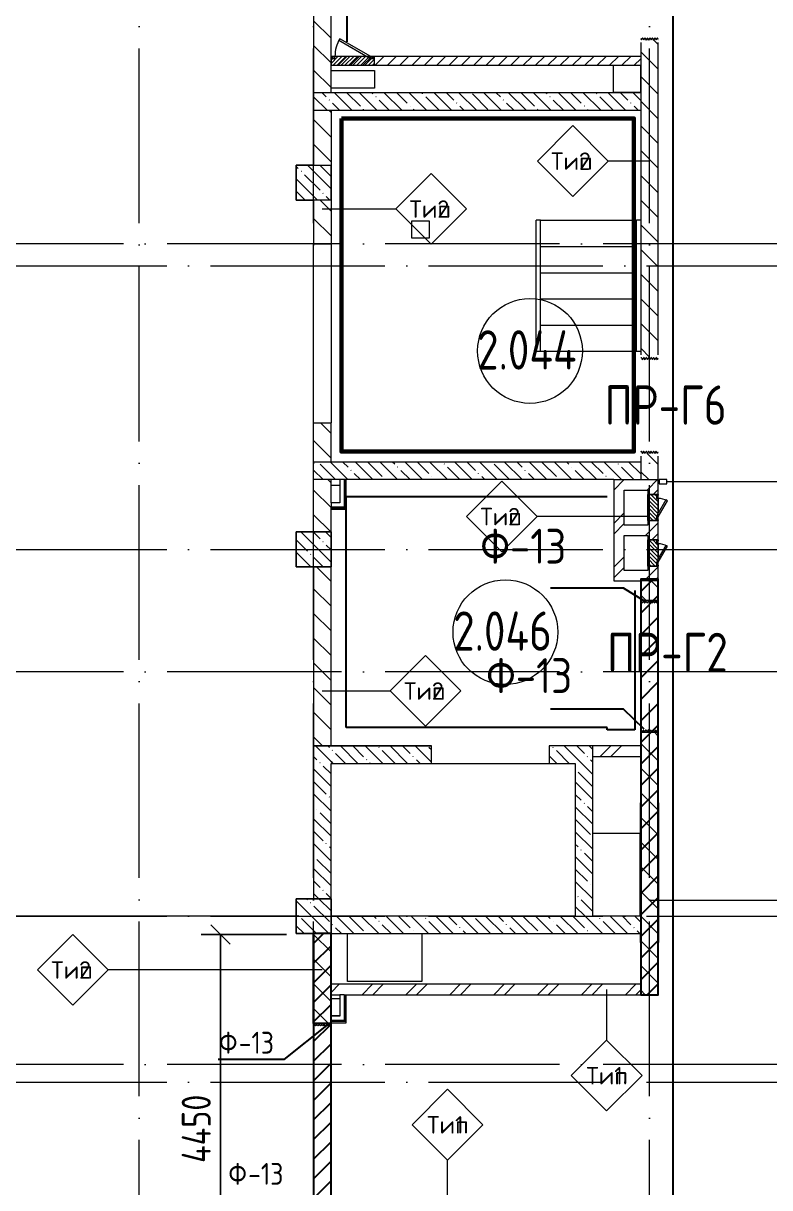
# Model space of a CAD drawing. Header units: millimetres. Extents: x -592259 to 288321, y -552984 to 293768.
# Drawn here: x 161881 to 170437, y -95770 to -82434 of the extents above; entities that cross this region are included whole.
import ezdxf

# ---------------------------------------------------------------- set-up
doc = ezdxf.new("R2010")
doc.units = ezdxf.units.MM
doc.linetypes.add('ADSK_Линия сетки', pattern=[2500, 2000, -250, 0, -250])
doc.linetypes.add('ADSK_Невидимые', pattern=[500, 300, -200])
doc.layers.get('Defpoints').update_dxf_attribs({"color": 250})
for name, color, linetype, lineweight in [('0.1) Блок 3 вып', 6, 'Continuous', 30), ('0.1) Блок 4 вып', 6, 'Continuous', 30), ('2)Фарх готовы', 3, 'Continuous', 30), ('2)Фархверки', 40, 'Continuous', 30), ('3) Перемычки готовы', 3, 'Continuous', 30), ('4) Штукатурка', 6, 'Continuous', 30), ('4.1) Штук. 3 вып', 6, 'Continuous', 60), ('4.1.1) Штук.  швы3 вып.', 6, 'Continuous', 60), ('4.2) ЖБ', 6, 'Continuous', 30), ('4.6) Швы', 6, 'Continuous', 30), ('A-AREA-____-IDEN', 250, 'Continuous', 9), ('A-DETL-____-HDLN', 250, 'ADSK_Невидимые', 9), ('A-DETL-GENF-OTLN', 250, 'Continuous', 5), ('A-DOOR-____-MCUT', 250, 'Continuous', 5), ('A-DOOR-____-OTLN', 250, 'Continuous', 5), ('A-FLOR-____-OTLN', 250, 'Continuous', 9), ('A-WALL-____-IDEN', 250, 'Continuous', 9), ('A-WALL-____-MCUT', 250, 'Continuous', 13), ('A-WALL-____-PATT', 250, 'Continuous', 13), ('A-WALL-FNSH-MCUT', 250, 'Continuous', 13), ('I-WALL-____-OTLN', 250, 'Continuous', 9), ('S-BEAM-____-OTLN', 250, 'Continuous', 9), ('S-COLS-____-MCUT', 250, 'Continuous', 25), ('S-COLS-____-OTLN', 250, 'Continuous', 9), ('S-GRID-____-OTLN', 250, 'Continuous', 9), ('S-STRS-____-OTLN', 250, 'Continuous', 5)]:
    doc.layers.add(name, color=color, linetype=linetype, lineweight=lineweight)
doc.styles.add('GOST Common_1', font='', dxfattribs={"width": 0.9, "height": 250})
doc.styles.add('ISOCPEUR', font='isocpeur.ttf', dxfattribs={"width": 0.8, "height": 100})
doc.styles.add('ISOCPEUR_3', font='isocpeur.ttf', dxfattribs={"height": 250})
doc.styles.add('ISOCPEUR_I_1', font='ГОСТ тип А.ttf', dxfattribs={"height": 2500})
doc.styles.get("Standard").update_dxf_attribs({"font": 'ГОСТ тип А.ttf'})
doc.styles.get('GOST Common_1').set_extended_font_data('GOST Common')
doc.dimstyles.new('А3', dxfattribs={"dimtxt": 333, "dimasz": 222, "dimexe": 222, "dimexo": 111, "dimgap": 111, "dimtad": 1, "dimtoh": 1, "dimdec": 0, "dimrnd": 0.0015, "dimzin": 0, "dimdsep": 46, "dimtxsty": 'Standard', "dimblk": 'OBLIQUE', "dimcen": 0, "dimclrd": 7, "dimclre": 7, "dimclrt": 7, "dimadec": 0, "dimazin": 0, "dimtfac": 1, "dimtdec": 0, "dimtofl": 0, "dimtmove": 0, "dimatfit": 3, "dimfxl": 1, "dimtolj": 1, "dimtzin": 0, "dimarcsym": 0})
pattern_1 = [(135, (1751.41, 164.685), (-14.14214, -14.14214), []), (225, (1751.41, 164.685), (14.14214, -14.14214), [])]
pattern_2 = [(45, (-371.384, 164.685), (-14.1421, 14.1421), []), (135, (-371.384, 164.685), (-14.1421, -14.1421), [])]
pattern_3 = [(135, (28708.77, -120984.93), (-141.42136, -141.42136), [])]
pattern_4 = [(45, (28708.77, -120984.93), (-251.4472, 251.4472), []), (45, (28708.77, -120603.93), (-251.4472, 251.4472), [])]
pattern_5 = [(135, (28708.77, -120984.93), (-142.5612, -142.5612), []), (135, (28851.33, -120984.93), (-142.5612, -142.5612), [252.016, -50.403, 3.353, -47.05])]
pattern_6 = [(45, (125, 0), (-22.6274, 22.6274), [])]

# ---------------------------------------------------------------- blocks, each defined once
blk = doc.blocks.new('Дверь_СКБ_2Ст_Внутренняя1 - Н_ВВ-10_3_2200x2600h_Фрамуга сверху 2-42980832-АР1_Кладочный план 2 этажа С2и3')
at = {"layer": 'A-DOOR-____-OTLN'}
h = blk.add_hatch(dxfattribs=at)
h.set_pattern_fill('FP_7', color=256, style=0, pattern_type=2)
h.set_pattern_definition([(45, (-921.384, 164.685), (-14.1421, 14.1421), []), (135, (-921.384, 164.685), (-14.1421, -14.1421), [])])
h.paths.add_polyline_path([(-1063, 100), (-1088, 100), (-1088, -100), (-1063, -100), (-1063, 3)])
h = blk.add_hatch(dxfattribs=at)
h.set_pattern_fill('FP_6', color=256, style=0, pattern_type=2)
h.set_pattern_definition([(135, (1201.41, 164.685), (-14.1421, -14.1421), []), (225, (1201.41, 164.685), (14.1421, -14.1421), [])])
h.paths.add_polyline_path([(1112, -100), (1112, 100), (1087, 100), (1087, -100)])
blk = doc.blocks.new('Дверь_СКБ_1Ст_Внутренняя - Д-8_1л_1100x2100h_Кабинет директора_ Канцелярия_ Бухгалтерия_ Кабинеты заместителей директора_ Кабинет организатора внеклассной и внешкольной работы-42637167-АР1_Кладочный план 2 этажа С2и3')
at = {"layer": 'A-DOOR-____-OTLN'}
h = blk.add_hatch(dxfattribs=at)
h.set_pattern_fill('FP_20', color=256, style=0, pattern_type=2)
h.set_pattern_definition(pattern_2)
h.paths.add_polyline_path([(-512.5, 100), (-537.5, 100), (-537.5, -100), (-512.5, -100)])
h = blk.add_hatch(dxfattribs=at)
h.set_pattern_fill('FP_19', color=256, style=0, pattern_type=2)
h.set_pattern_definition(pattern_1)
h.paths.add_polyline_path([(562.5, -100), (562.5, 100), (537.5, 100), (537.5, -100)])
blk = doc.blocks.new('Дверь_СКБ_1Ст_Внутренняя - Д-3л_1100x2100h_С_У_ Душ-42631068-АР1_Кладочный план 2 этажа С2и3')
at = {"layer": 'A-DOOR-____-OTLN'}
h = blk.add_hatch(dxfattribs=at)
h.set_pattern_fill('FP_20', color=256, style=0, pattern_type=2)
h.set_pattern_definition(pattern_2)
h.paths.add_polyline_path([(-512.5, 100), (-537.5, 100), (-537.5, -100), (-512.5, -100)])
h = blk.add_hatch(dxfattribs=at)
h.set_pattern_fill('FP_19', color=256, style=0, pattern_type=2)
h.set_pattern_definition(pattern_1)
h.paths.add_polyline_path([(562.5, -100), (562.5, 100), (537.5, 100), (537.5, -100)])
blk = doc.blocks.new('Дверь_СКБ_2Ст_Внутренняя1 - Н_Д-6л_1500x2100h_Лифтовой холл _зона безопасности МГН_-42057417-АР1_Кладочный план 2 этажа С2и3')
at = {"layer": 'A-DOOR-____-OTLN'}
h = blk.add_hatch(dxfattribs=at)
h.set_pattern_fill('FP_33', color=256, style=0, pattern_type=2)
h.set_pattern_definition([(45, (-571.384, 164.685), (-14.1421, 14.1421), []), (135, (-571.384, 164.685), (-14.1421, -14.1421), [])])
h.paths.add_polyline_path([(-737.5, -100), (-712.5, -100), (-712.5, 100), (-737.5, 100)])
h = blk.add_hatch(dxfattribs=at)
h.set_pattern_fill('FP_32', color=256, style=0, pattern_type=2)
h.set_pattern_definition([(135, (1551.41, 164.685), (-14.14214, -14.14214), []), (225, (1551.41, 164.685), (14.14214, -14.14214), [])])
h.paths.add_polyline_path([(737.5, -100), (762.5, -100), (762.5, 100), (737.5, 100)])
blk = doc.blocks.new('ADSK_КолоннаНесущая_Швеллер_Гнутый_ГОСТ 8278-83 - 200х50х4_таб_1 2-V44-АР1_Кладочный план 2 этажа С2и3')
at = {"layer": 'S-COLS-____-MCUT'}
for p, q in [((-6, -90), (-6, 90)), ((0, 96), (40, 96)), ((40, 100), (20, 100)), ((40, 96), (40, 100)), ((40, -96), (0, -96)), ((20, -100), (40, -100)), ((40, -100), (40, -96))]:
    blk.add_line(p, q, dxfattribs=at)
for centre, radius, start, end in [((0, 90), 10, 90, 180), ((0, 90), 6, 90, 180), ((0, -90), 10, 180, 270), ((0, -90), 6, 180, 270)]:
    blk.add_arc(centre, radius, start, end, dxfattribs=at)
blk = doc.blocks.new('ADSK_КолоннаНесущая_Швеллер_Гнутый_ГОСТ 8278-83 - 200х50х4_таб_1 2-V46-АР1_Кладочный план 2 этажа С2и3')
at = {"layer": 'S-COLS-____-MCUT'}
for p, q in [((-6, -90), (-6, 90)), ((0, 96), (40, 96)), ((40, 100), (20, 100)), ((40, 96), (40, 100)), ((40, -96), (0, -96)), ((20, -100), (40, -100)), ((40, -100), (40, -96))]:
    blk.add_line(p, q, dxfattribs=at)
for centre, radius, start, end in [((0, 90), 10, 90, 179.9936), ((0, 90), 6, 90, 180), ((0, -90), 10, 180.0064, 270), ((0, -90), 6, 180, 270)]:
    blk.add_arc(centre, radius, start, end, dxfattribs=at)
blk = doc.blocks.new('ASML_АР_ЭП_Уголок - ЭП_Уголок-39133254-АР1_Кладочный план 2 этажа С2и3')
at = {"layer": 'S-BEAM-____-OTLN', "lineweight": 5}
for p, q in [((-800, 0), (-800, 6)), ((-800, 0), (500, 0)), ((700, 0), (800, 0)), ((800, 6), (800, 0))]:
    blk.add_line(p, q, dxfattribs=at)
blk = doc.blocks.new('ASML_АР_ЭП_Уголок - ЭП_Уголок-39133255-АР1_Кладочный план 2 этажа С2и3')
at = {"layer": 'S-BEAM-____-OTLN', "lineweight": 5}
for p, q in [((-800, -6), (-800, 0)), ((800, 0), (-800, 0)), ((800, 0), (800, -6))]:
    blk.add_line(p, q, dxfattribs=at)
blk = doc.blocks.new('DM_Штора_Противодымная_Doormaster_E-60 - ш_4400 х в_2500-40883804-АР1_Кладочный план 2 этажа С2и3')
at = {"layer": 'A-DOOR-____-MCUT'}
for p, q in [((-2075, 150), (-2165, 150)), ((-2165, 150), (-2165, 100)), ((-2075, 100), (-2075, 150)), ((2325, 150), (2325, 100)), ((2415, 150), (2325, 150)), ((2415, 100), (2415, 150)), ((-2165, 100), (-2075, 100)), ((-2075, 125), (2325, 125)), ((2325, 100), (2415, 100))]:
    blk.add_line(p, q, dxfattribs=at)
blk = doc.blocks.new('АР_Люк - ЛРС_ВК_300х2000_СС-40365405-АР1_Кладочный план 2 этажа С2и3')
at = {"layer": 'A-DOOR-____-OTLN'}
h = blk.add_hatch(dxfattribs=at)
h.set_pattern_fill('FP_88', color=256, style=0, pattern_type=2)
h.set_pattern_definition(pattern_6)
h.paths.add_polyline_path([(275, -60), (275, 60), (-25, 60), (-25, -60)])
at = {"layer": 'A-DETL-GENF-OTLN'}
for p, q in [((275, 60), (-25, 60)), ((-25, 60), (-25, -60)), ((275, -60), (275, 60)), ((-25, -60), (275, -60))]:
    blk.add_line(p, q, dxfattribs=at)
at = {"layer": 'A-DOOR-____-MCUT'}
for p, q in [((48, 165), (38, 148)), ((38, 148), (190, 60)), ((230, 60), (48, 165)), ((20, 60), (-15, 60)), ((-15, 60), (-15, 40)), ((-15, 40), (20, 40)), ((20, 40), (20, 60)), ((190, 60), (220, 43)), ((220, 43), (230, 60)), ((265, 60), (230, 60)), ((230, 60), (230, 40)), ((230, 40), (265, 40)), ((265, 40), (265, 60))]:
    blk.add_line(p, q, dxfattribs=at)
blk.add_arc((230, 60), 210, 150, 180, dxfattribs=at)
blk = doc.blocks.new('АР_Люк - ЛРС_ВК_300х2000_СС-V61-АР1_Кладочный план 2 этажа С2и3')
at = {"layer": 'A-DOOR-____-OTLN'}
h = blk.add_hatch(dxfattribs=at)
h.set_pattern_fill('FP_88', color=256, style=0, pattern_type=2)
h.set_pattern_definition(pattern_6)
h.paths.add_polyline_path([(275, -60), (275, 60), (-25, 60), (-25, -60)])
at = {"layer": 'A-DETL-GENF-OTLN'}
for p, q in [((275, 60), (-25, 60)), ((-25, 60), (-25, -60)), ((275, -60), (275, 60)), ((-25, -60), (275, -60))]:
    blk.add_line(p, q, dxfattribs=at)
at = {"layer": 'A-DOOR-____-MCUT'}
for p, q in [((48, 165), (38, 148)), ((38, 148), (190, 60)), ((230, 60), (48, 165)), ((20, 60), (-15, 60)), ((-15, 60), (-15, 40)), ((-15, 40), (20, 40)), ((20, 40), (20, 60)), ((190, 60), (220, 43)), ((220, 43), (230, 60)), ((265, 60), (230, 60)), ((230, 60), (230, 40)), ((230, 40), (265, 40)), ((265, 40), (265, 60))]:
    blk.add_line(p, q, dxfattribs=at)
blk.add_arc((230, 60), 210, 150, 180, dxfattribs=at)
blk = doc.blocks.new('АР_Люк - ЛРС_ВК_500х400_наружный_NCS S 1000-N-42736189-АР1_Кладочный план 2 этажа С2и3')
at = {"layer": 'A-DOOR-____-OTLN'}
h = blk.add_hatch(dxfattribs=at)
h.set_pattern_fill('FP_88', color=256, style=0, pattern_type=2)
h.set_pattern_definition(pattern_6)
h.paths.add_polyline_path([(375, 50), (-125, 50), (-125, -50), (375, -50)])
at = {"layer": 'A-DETL-GENF-OTLN'}
for p, q in [((375, 50), (-125, 50)), ((-125, 50), (-125, -50)), ((375, -50), (375, 50)), ((-125, -50), (375, -50))]:
    blk.add_line(p, q, dxfattribs=at)
at = {"layer": 'A-DOOR-____-MCUT'}
for p, q in [((-25, 255), (-35, 238)), ((-35, 238), (320, 33)), ((330, 50), (-25, 255)), ((-80, 50), (-115, 50)), ((-115, 50), (-115, 30)), ((-115, 30), (-80, 30)), ((-80, 30), (-80, 50)), ((320, 33), (330, 50)), ((365, 50), (330, 50)), ((330, 50), (330, 30)), ((330, 30), (365, 30)), ((365, 30), (365, 50))]:
    blk.add_line(p, q, dxfattribs=at)
blk.add_arc((330, 50), 410, 150, 180, dxfattribs=at)
blk = doc.blocks.new('AAR_СКБ_Марка_Помещения_мал - Номер-28977439-АР1_Кладочный план 2 этажа С2и3')
at = {"layer": 'A-AREA-____-IDEN'}
blk.add_circle((-0.028, 0), 3, dxfattribs=at)
blk = doc.blocks.new('ADSK_Марка_Стена - Типоразмер_ADSK_Марка-30564887-АР1_Кладочный план 2 этажа С2и3')
at = {"layer": 'A-WALL-____-IDEN'}
for p, q in [((-0.16, 4.37), (-4.21, 0.31)), ((3.9, 0.31), (-0.16, 4.37)), ((-4.21, 0.31), (-0.16, -3.74)), ((-0.16, -3.74), (3.9, 0.31))]:
    blk.add_line(p, q, dxfattribs=at)
blk = doc.blocks.new('_Oblique')
at = {"color": 0, "linetype": 'ByBlock', "lineweight": -2}
blk.add_line((-0.5, -0.5), (0.5, 0.5), dxfattribs=at)
blk = doc.blocks.new('*D6611')
at = {"color": 7, "lineweight": -2, "transparency": 16777216}
for p, q in [((164898, -92870), (163920, -92870)), ((164142, -92870), (164142, -97320)), ((165098, -97320), (163920, -97320))]:
    blk.add_line(p, q, dxfattribs=at)
at = {"layer": 'Defpoints', "color": 0, "transparency": 16777216}
for p in [(165009, -92870), (164142, -97320), (165209, -97320)]:
    blk.add_point(p, dxfattribs=at)
at = {"color": 7, "lineweight": -2, "transparency": 16777216, "xscale": 222, "yscale": 222, "zscale": 222}
for p, rotation in [((164142, -92870), 90), ((164142, -97320), 270)]:
    blk.add_blockref('_Oblique', p, dxfattribs=dict(at, rotation=rotation))
at = {"color": 7, "transparency": 16777216, "insert": (163864, -95095), "char_height": 333, "attachment_point": 5, "rotation": 90}
blk.add_mtext('\\A1;4450', dxfattribs=at)

msp = doc.modelspace()

# ---------------------------------------------------------------- hatches: boundary and pattern name
at = {"layer": '0.1) Блок 3 вып'}
h = msp.add_hatch(dxfattribs=at)
h.set_pattern_fill('ANSI31', color=256, scale=55)
h.set_pattern_definition([(45, (16420.86, -120964.93), (-123.47852, 123.47852), [])])
h.paths.add_polyline_path([(168958.7722, -93559.9342), (169158.7722, -93559.9342), (169158.7722, -88799.9663), (168958.7722, -88799.9663)])
at = {"layer": '0.1) Блок 4 вып'}
h = msp.add_hatch(dxfattribs=at)
h.set_pattern_fill('ANSI31', color=256, scale=50)
h.paths.add_polyline_path([(165208.7503, -97319.9342), (165408.7722, -97319.9342), (165408.7722, -92859.9332), (165208.7503, -92859.9332)])
at = {"layer": 'A-WALL-____-PATT', "lineweight": 15}
h = msp.add_hatch(dxfattribs=at)
h.set_pattern_fill('FP_1', color=256, style=0, pattern_type=2)
h.set_pattern_definition(pattern_3)
h.paths.add_polyline_path([(169038.7722, -87659.9663), (169158.7722, -87659.9663), (169158.7722, -87359.9663), (168958.7722, -87359.9663), (168958.7722, -87659.9663)])
h.paths.add_polyline_path([(169158.7722, -86259.9663), (169158.7722, -82624.9351), (168958.7722, -82624.9351), (168958.7722, -86259.9663)])
h.paths.add_polyline_path([(169158.7722, -81524.9351), (169158.7722, -75659.9657), (168958.7722, -75659.9657), (168958.7722, -81524.9351)])
h = msp.add_hatch(dxfattribs=at)
h.set_pattern_fill('FP_1', color=256, style=0, pattern_type=2)
h.set_pattern_definition(pattern_3)
h.paths.add_polyline_path([(165408.7722, -83229.7833), (165408.7722, -80259.9342), (165208.7722, -80259.9342), (165208.7722, -83229.7833)])
h.paths.add_polyline_path([(165408.7722, -79859.9342), (165408.7722, -78479.9336), (165208.7722, -78479.9336), (165208.7722, -79859.9342)])
h = msp.add_hatch(dxfattribs=at)
h.set_pattern_fill('FP_16', color=94, style=0, pattern_type=2)
h.set_pattern_definition([(45, (28708.77, -120984.93), (-70.71068, 70.71068), [])])
h.paths.add_polyline_path([(165418.7722, -82914.9859), (168958.7722, -82914.9859), (168958.7722, -82814.9859), (165898.7722, -82814.9859), (165898.7722, -82834.9859), (165863.7722, -82834.9859), (165863.7722, -82814.9859), (165853.7722, -82832.3064), (165823.7722, -82814.9859), (165453.7722, -82814.9859), (165453.7722, -82834.9859), (165418.7722, -82834.9859), (165418.7722, -82814.9859), (165408.7722, -82814.9859), (165408.7722, -82914.9859)])
h = msp.add_hatch(dxfattribs=at)
h.set_pattern_fill('FP_40', color=256, style=0, pattern_type=2)
h.set_pattern_definition(pattern_5)
h.paths.add_polyline_path([(165208.7722, -83429.7833), (168958.7722, -83429.7833), (168958.7722, -83229.7833), (165208.7722, -83229.7833)])
h = msp.add_hatch(dxfattribs=at)
h.set_pattern_fill('FP_1', color=256, style=0, pattern_type=2)
h.set_pattern_definition(pattern_3)
h.paths.add_polyline_path([(165208.7722, -84059.9342), (165408.7722, -84059.9342), (165408.7722, -83429.7833), (165208.7722, -83429.7833)])
h = msp.add_hatch(dxfattribs=at)
h.set_pattern_fill('FP_1', color=256, style=0, pattern_type=2)
h.set_pattern_definition(pattern_3)
h.paths.add_polyline_path([(165208.7722, -87459.9663), (165408.7722, -87459.9663), (165408.7722, -87009.7833), (165208.7722, -87009.7833)])
h.paths.add_polyline_path([(165408.7722, -84959.7833), (165408.7722, -84459.9342), (165208.7722, -84459.9342), (165208.7722, -84959.7833)])
h = msp.add_hatch(dxfattribs=at)
h.set_pattern_fill('FP_40', color=256, style=0, pattern_type=2)
h.set_pattern_definition(pattern_5)
h.paths.add_polyline_path([(168768.7722, -87659.9663), (168958.7722, -87659.9663), (168958.7722, -87459.9663), (165208.7722, -87459.9663), (165208.7722, -87659.9663), (168648.7722, -87659.9663)])
h = msp.add_hatch(dxfattribs=at)
h.set_pattern_fill('FP_1', color=256, style=0, pattern_type=2)
h.set_pattern_definition(pattern_3)
h.paths.add_polyline_path([(165208.7722, -88259.9342), (165408.7722, -88259.9342), (165408.7722, -87659.9663), (165208.7722, -87659.9663), (165208.7722, -88234.7547)])
h = msp.add_hatch(dxfattribs=at)
h.set_pattern_fill('FP_12', color=256, style=0, pattern_type=2)
h.set_pattern_definition(pattern_4)
h.paths.add_polyline_path([(168648.7722, -88699.9663), (168768.7722, -88699.9663), (168768.7722, -87659.9663), (168648.7722, -87659.9663), (168648.7722, -88234.7547)])
h = msp.add_hatch(dxfattribs=at)
h.set_pattern_fill('FP_12', color=256, style=0, pattern_type=2)
h.set_pattern_definition(pattern_4)
h.paths.add_polyline_path([(169038.7722, -87779.9663), (169038.7722, -87659.9663), (168768.7722, -87659.9663), (168768.7722, -87779.9663)])
h = msp.add_hatch(dxfattribs=at)
h.set_pattern_fill('FP_12', color=256, style=0, pattern_type=2)
h.set_pattern_definition(pattern_4)
h.paths.add_polyline_path([(169038.7722, -88699.9663), (169158.7722, -88699.9663), (169158.7722, -88649.9663), (169038.7722, -88649.9663)])
h.paths.add_polyline_path([(169038.7722, -88349.9663), (169158.7722, -88349.9663), (169158.7722, -88129.9663), (169038.7722, -88129.9663), (169038.7722, -88299.9663)])
h.paths.add_polyline_path([(169158.7722, -87829.9663), (169158.7722, -87659.9663), (169038.7722, -87659.9663), (169038.7722, -87829.9663)])
h = msp.add_hatch(dxfattribs=at)
h.set_pattern_fill('FP_12', color=256, style=0, pattern_type=2)
h.set_pattern_definition(pattern_4)
h.paths.add_polyline_path([(168768.7722, -88299.9663), (169038.7722, -88299.9663), (169038.7722, -88179.9663), (168768.7722, -88179.9663), (168768.7722, -88234.7547)])
h = msp.add_hatch(dxfattribs=at)
h.set_pattern_fill('FP_1', color=256, style=0, pattern_type=2)
h.set_pattern_definition(pattern_3)
h.paths.add_polyline_path([(165208.7722, -90709.9338), (165408.7722, -90709.9338), (165408.7722, -88659.9347), (165208.7722, -88659.9347)])
h = msp.add_hatch(dxfattribs=at)
h.set_pattern_fill('FP_12', color=256, style=0, pattern_type=2)
h.set_pattern_definition(pattern_4)
h.paths.add_polyline_path([(169158.7722, -88819.9663), (169158.7722, -88699.9663), (168648.7722, -88699.9663), (168648.7722, -88819.9663), (168958.7722, -88819.9663)])
h = msp.add_hatch(dxfattribs=at)
h.set_pattern_fill('FP_1', color=256, style=0, pattern_type=2)
h.set_pattern_definition(pattern_3)
h.paths.add_polyline_path([(169158.7722, -93559.9342), (169158.7722, -90549.9347), (168958.7722, -90549.9347), (168958.7722, -93559.9342)])
h.paths.add_polyline_path([(168958.7722, -89049.9347), (169158.7722, -89049.9347), (169158.7722, -88819.9663), (168958.7722, -88819.9663), (168958.7722, -89019.9347)])
h = msp.add_hatch(dxfattribs=at)
h.set_pattern_fill('FP_40', color=256, style=0, pattern_type=2)
h.set_pattern_definition(pattern_5)
h.paths.add_polyline_path([(165208.7503, -92459.9342), (165408.7503, -92459.9342), (165408.7503, -90709.9342), (165208.7503, -90709.9342), (165208.7503, -92266.7168)])
h = msp.add_hatch(dxfattribs=at)
h.set_pattern_fill('FP_40', color=256, style=0, pattern_type=2)
h.set_pattern_definition(pattern_5)
h.paths.add_polyline_path([(168408.7722, -90909.9338), (168408.7722, -90709.9338), (167908.7722, -90709.9338), (167908.7722, -90909.9338), (168208.7722, -90909.9338)])
h.paths.add_polyline_path([(165408.7503, -90909.9338), (166558.7722, -90909.9338), (166558.7722, -90709.9338), (165408.7503, -90709.9338)])
h = msp.add_hatch(dxfattribs=at)
h.set_pattern_fill('FP_40', color=256, style=0, pattern_type=2)
h.set_pattern_definition(pattern_5)
h.paths.add_polyline_path([(166558.7503, -90909.9342), (166558.7503, -90709.9342), (165408.7503, -90709.9342), (165408.7503, -90909.9342)])
h.paths.add_polyline_path([(168408.7722, -90909.9342), (168408.7722, -90709.9342), (167908.7503, -90709.9342), (167908.7503, -90909.9342)])
h = msp.add_hatch(dxfattribs=at)
h.set_pattern_fill('FP_12', color=256, style=0, pattern_type=2)
h.set_pattern_definition(pattern_4)
h.paths.add_polyline_path([(168408.7722, -90829.9338), (168958.7722, -90829.9338), (168958.7722, -90709.9338), (168408.7722, -90709.9338)])
h = msp.add_hatch(dxfattribs=at)
h.set_pattern_fill('FP_40', color=256, style=0, pattern_type=2)
h.set_pattern_definition(pattern_5)
h.paths.add_polyline_path([(168208.7722, -92659.9332), (168408.7722, -92659.9332), (168408.7722, -90909.9338), (168208.7722, -90909.9338), (168208.7722, -92266.7168)])
h = msp.add_hatch(dxfattribs=at)
h.set_pattern_fill('FP_40', color=256, style=0, pattern_type=2)
h.set_pattern_definition(pattern_5)
h.paths.add_polyline_path([(168208.7722, -92659.9332), (168408.7722, -92659.9332), (168408.7722, -90909.9338), (168208.7722, -90909.9338), (168208.7722, -92266.7168)])
h = msp.add_hatch(dxfattribs=at)
h.set_pattern_fill('FP_40', color=256, style=0, pattern_type=2)
h.set_pattern_definition(pattern_5)
h.paths.add_polyline_path([(168958.7722, -92859.9332), (168958.7722, -92659.9332), (165408.7503, -92659.9332), (165408.7503, -92859.9332), (167804.2581, -92859.9332)])
h = msp.add_hatch(dxfattribs=at)
h.set_pattern_fill('FP_1', color=256, style=0, pattern_type=2)
h.set_pattern_definition(pattern_3)
h.paths.add_polyline_path([(165408.7722, -97319.9342), (165408.7722, -96089.9347), (165208.7722, -96089.9347), (165208.7722, -97319.9342)])
h.paths.add_polyline_path([(165208.7722, -93889.9347), (165408.7722, -93889.9347), (165408.7722, -92859.9342), (165208.7722, -92859.9342), (165208.7722, -93859.9347)])
h = msp.add_hatch(dxfattribs=at)
h.set_pattern_fill('FP_12', color=256, style=0, pattern_type=2)
h.set_pattern_definition(pattern_4)
h.paths.add_polyline_path([(168958.7722, -93559.9342), (168958.7722, -93439.9342), (165408.7722, -93439.9342), (165408.7722, -93559.9342), (167804.2581, -93559.9342)])
at = {"layer": 'S-COLS-____-OTLN', "lineweight": 5}
h = msp.add_hatch(dxfattribs=at)
h.set_pattern_fill('FP_40', color=256, style=0, pattern_type=2)
h.set_pattern_definition(pattern_5)
h.paths.add_polyline_path([(165008.7503, -84444.6256), (165408.7503, -84444.6256), (165408.7503, -84059.9342), (165008.7503, -84059.9342), (165008.7503, -84202.7926)])
h = msp.add_hatch(dxfattribs=at)
h.set_pattern_fill('FP_40', color=256, style=0, pattern_type=2)
h.set_pattern_definition(pattern_5)
h.paths.add_polyline_path([(165208.7722, -84459.9342), (165408.7503, -84459.9342), (165408.7503, -84444.6256), (165008.7503, -84444.6256), (165008.7503, -84459.9342)])
h = msp.add_hatch(dxfattribs=at)
h.set_pattern_fill('FP_40', color=256, style=0, pattern_type=2)
h.set_pattern_definition(pattern_5)
h.paths.add_polyline_path([(165408.7503, -88659.9342), (165408.7503, -88259.9342), (165008.7503, -88259.9342), (165008.7503, -88659.9342)])
h = msp.add_hatch(dxfattribs=at)
h.set_pattern_fill('FP_40', color=256, style=0, pattern_type=2)
h.set_pattern_definition(pattern_5)
h.paths.add_polyline_path([(165008.7503, -92859.9342), (165408.7503, -92859.9342), (165408.7503, -92459.9342), (165008.7503, -92459.9342)])

# ---------------------------------------------------------------- linework, layer by layer
at = {"layer": '0.1) Блок 3 вып'}
msp.add_lwpolyline([(168958.7722, -93559.9342), (169158.7722, -93559.9342), (169158.7722, -88799.9663), (168958.7722, -88799.9663)], close=True, dxfattribs=at)
at = {"layer": '0.1) Блок 4 вып'}
msp.add_lwpolyline([(165208.7503, -97319.9342), (165408.7722, -97319.9342), (165408.7722, -92859.9332), (165208.7503, -92859.9332)], close=True, dxfattribs=at)
at = {"layer": '2)Фарх готовы'}
for points in [[(168991.9956, -89045.4609), (168761.814, -88904.2146), (168623.705, -88904.2146), (167923.705, -88904.2146)], [(168997.7502, -90518.6232), (168761.814, -90288.4416), (168623.705, -90288.4416), (167923.705, -90288.4416)]]:
    msp.add_lwpolyline(points, dxfattribs=at)
at = {"layer": '2)Фархверки'}
msp.add_lwpolyline([(165377.1685, -93896.4756), (164867.9897, -94302.0949), (164815.2601, -94302.0949), (164115.2601, -94302.0949)], dxfattribs=at)
at = {"layer": '4) Штукатурка'}
for p, q in [((169330.6823, -108349.5017), (169330.6823, -71130.9538)), ((165593.7722, -82647.9019), (165593.7722, -78716.0649)), ((165583.7722, -90499.7178), (165583.7722, -87851.7223)), ((168891.8859, -88929.6309), (168891.8859, -90526.0833)), ((168572.177, -90526.0833), (168572.177, -90499.7178)), ((168891.8859, -90526.0833), (168572.177, -90526.0833))]:
    msp.add_line(p, q, dxfattribs=at)
at = {"layer": '4.1) Штук. 3 вып'}
msp.add_lwpolyline([(165527.0565, -83523.8172), (168881.104, -83523.8172), (168881.104, -87338.048), (165527.0565, -87338.048)], close=True, dxfattribs=at)
at = {"layer": '4.1.1) Штук.  швы3 вып.'}
for points in [[(165527.0565, -84880.1353), (165527.0565, -83887.6323)], [(168881.104, -87258.3919), (168881.104, -86189.9347)]]:
    msp.add_lwpolyline(points, dxfattribs=at)
at = {"layer": '4.2) ЖБ'}
for p, q in [((165583.7722, -87851.7223), (168572.177, -87851.7223)), ((168572.177, -90499.7178), (165583.7722, -90499.7178))]:
    msp.add_line(p, q, dxfattribs=at)
at = {"layer": '4.6) Швы'}
for points in [[(169330.6823, -87114.0475), (169330.6823, -85972.8584)], [(169330.6823, -88819.9663), (169330.6823, -87678.7772)], [(169330.6823, -90553.9343), (169330.6823, -89412.7452)]]:
    msp.add_lwpolyline(points, dxfattribs=at)
at = {"layer": 'A-DETL-____-HDLN'}
for p, q in [((166333.7722, -84894.9342), (166333.7722, -84694.9342)), ((166333.7722, -84694.9342), (166533.7722, -84694.9342)), ((166533.7722, -84694.9342), (166533.7722, -84894.9342)), ((166533.7722, -84894.9342), (166333.7722, -84894.9342))]:
    msp.add_line(p, q, dxfattribs=at)
at = {"layer": 'A-FLOR-____-OTLN'}
for p, q in [((168645.5008, -83224.9859), (168645.5008, -82914.9859)), ((168955.5008, -82914.9859), (168955.5008, -83224.9859)), ((165408.7722, -82974.9342), (165908.7722, -82974.9342)), ((165908.7722, -82974.9342), (165908.7722, -83174.9342)), ((165908.7722, -83174.9342), (165408.7722, -83174.9342)), ((168955.5008, -83224.9859), (168645.5008, -83224.9859)), ((165408.7722, -87724.9663), (165508.7722, -87724.9663)), ((165508.7722, -87924.9663), (165408.7722, -87924.9663)), ((166558.7722, -90909.9338), (167908.7503, -90909.9338)), ((168408.7722, -91709.9338), (168948.7722, -91709.9338)), ((168948.7722, -91709.9338), (168948.7722, -92659.9332)), ((165008.7503, -92659.9338), (159658.7503, -92659.9338)), ((165598.7732, -93409.9332), (165598.7732, -92859.9332)), ((166448.7732, -92859.9332), (166448.7732, -93409.9332)), ((166448.7732, -93409.9332), (165598.7732, -93409.9332)), ((165408.7722, -93602.6434), (165508.7722, -93602.6434)), ((165508.7722, -93802.6434), (165408.7722, -93802.6434))]:
    msp.add_line(p, q, dxfattribs=at)
at = {"layer": 'A-WALL-____-IDEN'}
for p, q in [((169058.7722, -84010.911), (168584.581, -84010.911)), ((165308.7722, -84559.5469), (166150.2796, -84559.5469)), ((169058.7722, -88081.9555), (167773.1472, -88081.9555)), ((165308.7722, -90079.0717), (166086.9119, -90079.0717)), ((169058.7722, -92475.6111), (171442.8276, -92475.6111)), ((165308.7722, -93274.4576), (162855.6024, -93274.4576)), ((168567.5355, -93499.9342), (168567.5355, -94079.5999)), ((166742.1143, -96404.9342), (166742.1143, -95454.1936))]:
    msp.add_line(p, q, dxfattribs=at)
at = {"layer": 'A-WALL-____-MCUT', "color": 7, "lineweight": 15}
for p, q in [((165208.7722, -80259.9342), (165208.7722, -84059.9342)), ((165408.7722, -83229.7833), (165408.7722, -80259.9342)), ((168958.7722, -82654.9351), (168958.7722, -86229.9663)), ((169158.7722, -86229.9663), (169158.7722, -82654.9351)), ((168958.7722, -83229.7833), (165208.7722, -83229.7833)), ((165208.7722, -83429.7833), (168958.7722, -83429.7833)), ((165408.7722, -83429.7833), (165408.7722, -84059.9342)), ((165208.7722, -84459.9342), (165208.7722, -84959.7833)), ((165408.7722, -84459.9342), (165408.7722, -84959.7833)), ((165208.7722, -84959.7833), (165408.7722, -84959.7833)), ((165208.7722, -88259.9342), (165208.7722, -87009.7833)), ((165208.7722, -87009.7833), (165408.7722, -87009.7833)), ((165408.7722, -87459.9663), (165408.7722, -87009.7833)), ((168958.7722, -87459.9663), (165208.7722, -87459.9663)), ((168958.7722, -87389.9663), (168958.7722, -87659.9663)), ((169158.7722, -87829.9663), (169158.7722, -87389.9663)), ((165508.7722, -87659.9663), (165208.7722, -87659.9663)), ((165408.7722, -87925.2055), (165408.7722, -87659.9663)), ((168648.7722, -87659.9663), (165558.7722, -87659.9663)), ((168648.7722, -87659.9663), (168648.7722, -88819.9663)), ((168768.7722, -87779.9663), (169038.7722, -87779.9663)), ((168768.7722, -88179.9663), (168768.7722, -87779.9663)), ((169038.7722, -87779.9663), (169038.7722, -87829.9663)), ((169038.7722, -87829.9663), (169158.7722, -87829.9663)), ((165408.7722, -88259.9342), (165408.7722, -87975.2055)), ((169038.7722, -88129.9663), (169038.7722, -88179.9663)), ((169158.7722, -88129.9663), (169038.7722, -88129.9663)), ((169158.7722, -88349.9663), (169158.7722, -88129.9663)), ((169038.7722, -88179.9663), (168768.7722, -88179.9663)), ((168768.7722, -88299.9663), (169038.7722, -88299.9663)), ((168768.7722, -88699.9663), (168768.7722, -88299.9663)), ((169038.7722, -88299.9663), (169038.7722, -88349.9663)), ((169038.7722, -88349.9663), (169158.7722, -88349.9663)), ((165208.7722, -88659.9347), (165208.7722, -90709.9338)), ((165408.7722, -88659.9347), (165208.7722, -88659.9347)), ((165408.7722, -90709.9338), (165408.7722, -88659.9347)), ((169038.7722, -88649.9663), (169038.7722, -88699.9663)), ((169158.7722, -88649.9663), (169038.7722, -88649.9663)), ((169158.7722, -89019.9347), (169158.7722, -88649.9663)), ((169038.7722, -88699.9663), (168768.7722, -88699.9663)), ((168648.7722, -88819.9663), (168958.7722, -88819.9663)), ((168958.7722, -88819.9663), (168958.7722, -89019.9347)), ((168958.7722, -90579.9347), (168958.7722, -93559.9342)), ((169158.7722, -93559.9342), (169158.7722, -90579.9347)), ((166558.7503, -90709.9342), (165208.7503, -90709.9342)), ((165208.7503, -90709.9342), (165208.7503, -92459.9342)), ((165208.7722, -90709.9338), (166558.7722, -90709.9338)), ((166558.7503, -90909.9342), (166558.7503, -90709.9342)), ((166558.7722, -90909.9338), (166558.7722, -90709.9338)), ((168408.7722, -90709.9342), (167908.7503, -90709.9342)), ((167908.7503, -90709.9342), (167908.7503, -90909.9342)), ((168958.7722, -90709.9338), (167908.7722, -90709.9338)), ((167908.7722, -90709.9338), (167908.7722, -90909.9338)), ((168408.7722, -92659.9332), (168408.7722, -90709.9338)), ((168958.7722, -90829.9338), (168958.7722, -90709.9338)), ((165408.7503, -90909.9338), (166558.7722, -90909.9338)), ((165408.7503, -90909.9342), (166558.7503, -90909.9342)), ((165408.7503, -92459.9342), (165408.7503, -90909.9342)), ((167908.7503, -90909.9342), (168208.7722, -90909.9342)), ((167908.7722, -90909.9338), (168208.7722, -90909.9338)), ((168208.7722, -90909.9338), (168208.7722, -92659.9332)), ((168408.7722, -90829.9338), (168958.7722, -90829.9338)), ((168208.7722, -92659.9332), (165408.7503, -92659.9332)), ((165408.7503, -92659.9332), (165408.7503, -92859.9332)), ((168958.7722, -92659.9332), (168408.7722, -92659.9332)), ((165408.7722, -92859.9342), (165208.7722, -92859.9342)), ((165208.7722, -93859.9347), (165208.7722, -92859.9342)), ((165408.7503, -92859.9332), (168958.7722, -92859.9332)), ((165408.7722, -93804.8148), (165408.7722, -92859.9342)), ((168958.7722, -93439.9342), (165408.7722, -93439.9342)), ((165408.7722, -93439.9342), (165408.7722, -93559.9342)), ((165408.7722, -93559.9342), (165508.7722, -93559.9342)), ((165558.7722, -93559.9342), (169158.7722, -93559.9342))]:
    msp.add_line(p, q, dxfattribs=at)
at = {"layer": 'A-WALL-____-MCUT', "color": 84, "lineweight": 15}
for p, q in [((165418.7722, -82814.9859), (165408.7722, -82814.9859)), ((165823.7722, -82814.9859), (165453.7722, -82814.9859)), ((168958.7722, -82814.9859), (165898.7722, -82814.9859)), ((165408.7722, -82914.9859), (168958.7722, -82914.9859))]:
    msp.add_line(p, q, dxfattribs=at)
at = {"layer": 'A-WALL-____-MCUT', "lineweight": 15}
for p, q in [((165208.7722, -84059.9342), (165408.7722, -84059.9342)), ((165408.7722, -84459.9342), (165208.7722, -84459.9342)), ((168648.7722, -87659.9663), (169158.7722, -87659.9663)), ((165208.7722, -88259.9342), (165408.7722, -88259.9342)), ((169158.7722, -88819.9663), (168958.7722, -88819.9663)), ((165208.7503, -92459.9342), (165408.7503, -92459.9342))]:
    msp.add_line(p, q, dxfattribs=at)
at = {"layer": 'A-WALL-____-MCUT', "color": 30, "lineweight": 15}
for p, q in [((165508.7722, -87659.9663), (165508.7722, -87925.2055)), ((165558.7722, -87659.9663), (165558.7722, -87975.2055)), ((165508.7722, -87925.2055), (165408.7722, -87925.2055)), ((165558.7722, -87975.2055), (165408.7722, -87975.2055)), ((165508.7722, -93559.9342), (165508.7722, -93804.8148)), ((165558.7722, -93559.9342), (165558.7722, -93854.8148)), ((165508.7722, -93804.8148), (165408.7722, -93804.8148)), ((165558.7722, -93854.8148), (165408.7722, -93854.8148)), ((165408.7722, -93854.8148), (165408.7722, -93859.9347))]:
    msp.add_line(p, q, dxfattribs=at)
at = {"layer": 'A-WALL-____-MCUT', "color": 42, "lineweight": 15}
for p, q in [((165558.7722, -87659.9663), (165508.7722, -87659.9663)), ((165571.2722, -87659.9663), (165571.2722, -87987.7055)), ((165408.7722, -87925.2055), (165408.7722, -87975.2055)), ((165571.2722, -87987.7055), (165408.7722, -87987.7055)), ((165558.7722, -93559.9342), (165508.7722, -93559.9342)), ((165571.2722, -93559.9342), (165571.2722, -93867.3148)), ((165408.7722, -93804.8148), (165408.7722, -93854.8148)), ((165571.2722, -93867.3148), (165416.7722, -93867.3148))]:
    msp.add_line(p, q, dxfattribs=at)
at = {"layer": 'A-WALL-FNSH-MCUT', "lineweight": 15}
for p, q in [((165583.7722, -88000.2055), (165583.7722, -87659.9663)), ((165408.7722, -88000.2055), (165583.7722, -88000.2055)), ((165198.7722, -92869.9342), (165198.7722, -93889.9347)), ((165208.7722, -92869.9342), (165198.7722, -92869.9342)), ((165583.7722, -93879.8148), (165583.7722, -93559.9342)), ((165416.7722, -93879.8148), (165583.7722, -93879.8148)), ((165198.7722, -93889.9347), (165200.7722, -93889.9347))]:
    msp.add_line(p, q, dxfattribs=at)
at = {"layer": 'I-WALL-____-OTLN', "lineweight": 15}
for p, q in [((165208.7722, -87009.7833), (165208.7722, -84959.7833)), ((165408.7722, -84959.7833), (165408.7722, -87009.7833)), ((169038.7722, -88129.9663), (169038.7722, -87829.9663)), ((169158.7722, -87829.9663), (169158.7722, -87839.9663)), ((169158.7722, -87874.9663), (169158.7722, -88044.9663)), ((169158.7722, -88119.9663), (169158.7722, -88129.9663)), ((169038.7722, -88649.9663), (169038.7722, -88349.9663)), ((169158.7722, -88349.9663), (169158.7722, -88359.9663)), ((169158.7722, -88394.9663), (169158.7722, -88564.9663)), ((169158.7722, -88639.9663), (169158.7722, -88649.9663))]:
    msp.add_line(p, q, dxfattribs=at)
at = {"layer": 'S-COLS-____-MCUT'}
for p, q in [((165008.7503, -84059.9342), (165008.7503, -84444.6256)), ((165008.7503, -84059.9342), (165208.7722, -84059.9342)), ((165408.7503, -84059.9342), (165408.7503, -84444.6256)), ((165008.7503, -84459.9342), (165008.7503, -84444.6256)), ((165208.7722, -84459.9342), (165008.7503, -84459.9342)), ((165408.7503, -84459.9342), (165408.7503, -84444.6256)), ((165208.7722, -88259.9342), (165008.7503, -88259.9342)), ((165008.7503, -88259.9342), (165008.7503, -88659.9342)), ((165408.7503, -88659.9342), (165408.7503, -88259.9342)), ((165008.7503, -88659.9342), (165408.7503, -88659.9342)), ((165208.7503, -92459.9342), (165008.7503, -92459.9342)), ((165008.7503, -92459.9342), (165008.7503, -92859.9342)), ((165408.7503, -92859.9342), (165408.7503, -92459.9342)), ((165008.7503, -92859.9342), (165408.7503, -92859.9342))]:
    msp.add_line(p, q, dxfattribs=at)
at = {"layer": 'S-COLS-____-OTLN'}
for p, q in [((165208.7722, -84059.9342), (165408.7503, -84059.9342)), ((165408.7503, -84459.9342), (165208.7722, -84459.9342)), ((165408.7503, -88259.9342), (165208.7722, -88259.9342)), ((165408.7503, -92459.9342), (165208.7503, -92459.9342))]:
    msp.add_line(p, q, dxfattribs=at)
at = {"layer": 'S-GRID-____-OTLN', "linetype": 'ADSK_Линия сетки'}
for p, q in [((163208.7722, -124723.7747), (163208.7722, -59782.9296)), ((165208.7722, -124723.7741), (165208.7722, -59782.9296)), ((169058.7722, -124723.7741), (169058.7722, -59782.9296)), ((185529.6518, -84959.9342), (128028.7722, -84959.9342)), ((94022.7944, -85209.9342), (184259.6518, -85209.9342)), ((94022.7944, -88459.9342), (185529.6518, -88459.9342)), ((185529.6518, -89859.9342), (128028.7722, -89859.9342)), ((94022.7944, -92659.9342), (185529.6518, -92659.9342)), ((185529.6518, -94359.9342), (128028.7722, -94359.9342)), ((94022.7944, -94559.9342), (184259.6518, -94559.9342))]:
    msp.add_line(p, q, dxfattribs=at)
at = {"layer": 'S-STRS-____-OTLN'}
for p, q in [((167808.7722, -84689.9347), (167758.7722, -84689.9347)), ((167758.7722, -86189.9347), (167758.7722, -84689.9347)), ((167808.7722, -84989.9347), (167808.7722, -84689.9347)), ((167808.7722, -84689.9347), (168908.7722, -84689.9347)), ((168958.7722, -84689.9347), (168908.7722, -84689.9347)), ((168908.7722, -84989.9347), (168908.7722, -84689.9347)), ((167808.7722, -85289.9347), (167808.7722, -84989.9347)), ((167808.7722, -84989.9347), (168908.7722, -84989.9347)), ((167808.7722, -84989.9347), (168908.7722, -84989.9347)), ((168908.7722, -85289.9347), (168908.7722, -84989.9347)), ((167808.7722, -85589.9347), (167808.7722, -85289.9347)), ((167808.7722, -85289.9347), (168908.7722, -85289.9347)), ((167808.7722, -85289.9347), (168908.7722, -85289.9347)), ((168908.7722, -85589.9347), (168908.7722, -85289.9347)), ((167808.7722, -85889.9347), (167808.7722, -85589.9347)), ((167808.7722, -85589.9347), (168908.7722, -85589.9347)), ((167808.7722, -85589.9347), (168908.7722, -85589.9347)), ((168908.7722, -85889.9347), (168908.7722, -85589.9347)), ((167808.7722, -86189.9347), (167808.7722, -85889.9347)), ((167808.7722, -85889.9347), (168908.7722, -85889.9347)), ((167808.7722, -85889.9347), (168908.7722, -85889.9347)), ((168908.7722, -86189.9347), (168908.7722, -85889.9347)), ((167758.7722, -86189.9347), (167808.7722, -86189.9347)), ((167808.7722, -86189.9347), (168908.7722, -86189.9347)), ((167808.7722, -86189.9347), (168908.7722, -86189.9347)), ((168908.7722, -86189.9347), (168958.7722, -86189.9347))]:
    msp.add_line(p, q, dxfattribs=at)

# ---------------------------------------------------------------- block references
at = {"layer": 'A-AREA-____-IDEN', "xscale": 200, "yscale": 200, "zscale": 99.99999999999993}
for p in [(167694.6867, -86186.6042), (167412.6916, -89406.7538)]:
    msp.add_blockref('AAR_СКБ_Марка_Помещения_мал - Номер-28977439-АР1_Кладочный план 2 этажа С2и3', p, dxfattribs=at)
at = {"layer": 'A-DOOR-____-OTLN', "color": 255}
for name, p, rotation in [('Дверь_СКБ_1Ст_Внутренняя - Д-3л_1100x2100h_С_У_ Душ-42631068-АР1_Кладочный план 2 этажа С2и3', (169058.7722, -82062.4351), 269.9999999999999), ('Дверь_СКБ_1Ст_Внутренняя - Д-8_1л_1100x2100h_Кабинет директора_ Канцелярия_ Бухгалтерия_ Кабинеты заместителей директора_ Кабинет организатора внеклассной и внешкольной работы-42637167-АР1_Кладочный план 2 этажа С2и3', (169058.7722, -86797.4663), 269.9999999999999), ('Дверь_СКБ_2Ст_Внутренняя1 - Н_Д-6л_1500x2100h_Лифтовой холл _зона безопасности МГН_-42057417-АР1_Кладочный план 2 этажа С2и3', (169058.7722, -89812.4347), 89.9999999999999), ('Дверь_СКБ_2Ст_Внутренняя1 - Н_ВВ-10_3_2200x2600h_Фрамуга сверху 2-42980832-АР1_Кладочный план 2 этажа С2и3', (165308.7722, -94977.4347), 269.9999999999999)]:
    msp.add_blockref(name, p, dxfattribs=dict(at, rotation=rotation))
at = {"layer": 'A-DOOR-____-OTLN', "color": 250}
msp.add_blockref('АР_Люк - ЛРС_ВК_500х400_наружный_NCS S 1000-N-42736189-АР1_Кладочный план 2 этажа С2и3', (165533.7722, -82864.9859), dxfattribs=at)
at = {"layer": 'A-DOOR-____-OTLN', "color": 250, "rotation": 180}
msp.add_blockref('DM_Штора_Противодымная_Doormaster_E-60 - ш_4400 х в_2500-40883804-АР1_Кладочный план 2 этажа С2и3', (171583.7722, -87559.9663), dxfattribs=at)
at = {"layer": 'A-DOOR-____-OTLN', "color": 8, "rotation": 270}
for name, p in [('АР_Люк - ЛРС_ВК_300х2000_СС-V61-АР1_Кладочный план 2 этажа С2и3', (169098.7722, -87854.9663)), ('АР_Люк - ЛРС_ВК_300х2000_СС-40365405-АР1_Кладочный план 2 этажа С2и3', (169098.7722, -88374.9663))]:
    msp.add_blockref(name, p, dxfattribs=at)
at = {"layer": 'A-WALL-____-IDEN', "xscale": 99.99999999999993, "yscale": 99.99999999999993, "zscale": 99.99999999999993}
for p in [(168194.4891, -84042.161), (166571.6215, -84590.7969), (167383.0553, -88113.2055), (166508.2538, -90110.3217), (162465.5105, -93305.7076), (168583.1605, -94516.5668), (166757.7393, -95079.7267)]:
    msp.add_blockref('ADSK_Марка_Стена - Типоразмер_ADSK_Марка-30564887-АР1_Кладочный план 2 этажа С2и3', p, dxfattribs=at)
at = {"layer": 'S-BEAM-____-OTLN', "rotation": 270.0000000000395}
for name, p in [('ASML_АР_ЭП_Уголок - ЭП_Уголок-39133254-АР1_Кладочный план 2 этажа С2и3', (168952.7722, -92159.9338)), ('ASML_АР_ЭП_Уголок - ЭП_Уголок-39133255-АР1_Кладочный план 2 этажа С2и3', (169164.7722, -92159.9338))]:
    msp.add_blockref(name, p, dxfattribs=at)
at = {"layer": 'S-COLS-____-OTLN'}
for name, p, rotation in [('ADSK_КолоннаНесущая_Швеллер_Гнутый_ГОСТ 8278-83 - 200х50х4_таб_1 2-V44-АР1_Кладочный план 2 этажа С2и3', (169058.7722, -89039.8343), 90.00000000000044), ('ADSK_КолоннаНесущая_Швеллер_Гнутый_ГОСТ 8278-83 - 200х50х4_таб_1 2-V46-АР1_Кладочный план 2 этажа С2и3', (169058.7722, -90560.0343), 269.9999999999995), ('ADSK_КолоннаНесущая_Швеллер_Гнутый_ГОСТ 8278-83 - 200х50х4_таб_1 2-V44-АР1_Кладочный план 2 этажа С2и3', (165308.7722, -93879.8343), 90.00000000000044)]:
    msp.add_blockref(name, p, dxfattribs=dict(at, rotation=rotation))

# ---------------------------------------------------------------- texts
at = {"layer": '2)Фарх готовы', "char_height": 400, "width": 526.708687, "attachment_point": 1, "style": 'GOST Common_1'}
for insert in [(167120.0825, -88222.8642), (167186.7191, -89704.571)]:
    msp.add_mtext('Ф-13', dxfattribs=dict(at, insert=insert))
at = {"layer": '2)Фархверки', "char_height": 250, "attachment_point": 1, "style": 'GOST Common_1'}
for s, insert, width in [('\\fGOST Common|b0|i0|c204|p34|;\\W.9;Ф', (164124.3292, -93984.2573), 274.177125), ('-13', (164350.548, -93984.2573), 526.708687), ('\\fGOST Common|b0|i0|c204|p34|;\\W.9;Ф', (164232.21, -95485.9593), 274.177125), ('-13', (164458.4287, -95485.9593), 526.708687)]:
    msp.add_mtext(s, dxfattribs=dict(at, insert=insert, width=width))
at = {"layer": '3) Перемычки готовы', "char_height": 450, "width": 333.502, "attachment_point": 1, "style": 'ISOCPEUR_I_1'}
for s, insert in [('ПР-Г6', (168543.7763, -86580.9887)), ('ПР-Г2', (168572.7886, -89414.3397))]:
    msp.add_mtext(s, dxfattribs=dict(at, insert=insert))
at = {"layer": 'A-AREA-____-IDEN', "char_height": 450, "attachment_point": 1, "style": 'ISOCPEUR'}
for s, insert, width in [('2.044', (167083.1693, -85949.6544), 692.658), ('2.046', (166809.1742, -89169.8039), 673.4175)]:
    msp.add_mtext(s, dxfattribs=dict(at, insert=insert, width=width))
at = {"layer": 'A-WALL-____-IDEN', "char_height": 200, "attachment_point": 1, "style": 'ISOCPEUR_3'}
for s, insert, width in [('Тип', (167930.1083, -83912.4923), 387.215062), (' 2', (168249.5927, -83912.4923), 230.084312), ('Тип', (166307.2407, -84461.1283), 387.215062), (' 2', (166626.7251, -84461.1283), 230.084312), ('Тип', (167118.6745, -87983.5368), 387.215062), (' 2', (167438.1589, -87983.5368), 230.084312), ('Тип', (166243.8729, -89980.653), 387.215062), (' 2', (166563.3573, -89980.653), 230.084312), ('Тип', (162201.1297, -93176.0389), 387.215062), (' 2', (162520.614, -93176.0389), 230.084312), ('Тип', (168334.8796, -94386.8982), 387.215062), (' 1', (168654.364, -94386.8982), 190.801625), ('Тип', (166509.4585, -94950.0581), 387.215062), (' 1', (166828.9428, -94950.0581), 190.801625)]:
    msp.add_mtext(s, dxfattribs=dict(at, insert=insert, width=width))

# ---------------------------------------------------------------- dimensions: what is measured, and where the dimension line sits
dim = msp.add_linear_dim(base=(164141.9657, -97319.9342), p1=(165008.7503, -92869.9342), p2=(165208.7503, -97319.9342), angle=90, dimstyle='А3')
dim.commit()
dim.dimension.update_dxf_attribs({"geometry": '*D6611', "text_midpoint": (163864.4657, -95094.9342)})

doc.saveas('drawing.dxf')
